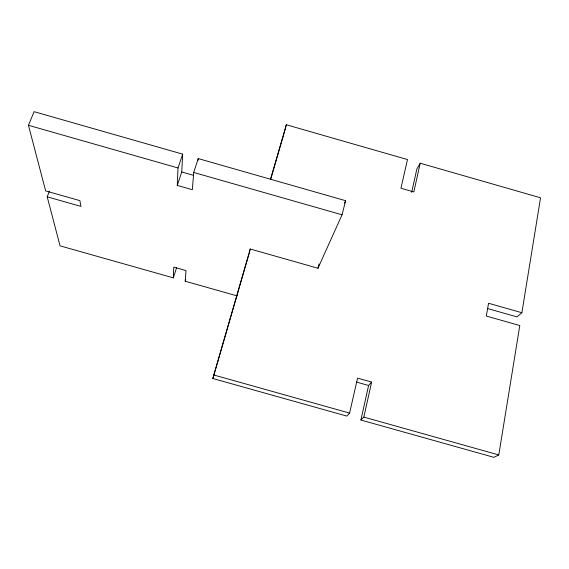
<?xml version="1.0" encoding="UTF-8"?>
<svg xmlns="http://www.w3.org/2000/svg" width="569" height="569" viewBox="0 0 569 569"><rect width="100%" height="100%" fill="white"/><g stroke="black" fill="none" stroke-linecap="round" stroke-linejoin="round"><path stroke-width="0.85" d="M49.411 191.198L47.206 196.831L60.058 245.844L173.325 277.857L173.78 267.124L186.042 270.595L185.209 281.221L237.23 295.923M411.65 192.365L416.835 169.107L420.199 163.211L540.55 197.792L521.88 312.722L488.572 303.256L486.303 316.03L519.796 325.539L498.778 454.944L493.906 457.334L360.895 420.029L363.847 417.091L371.621 382.069L357.574 378.122L349.586 413.087L346.841 416.088L212.849 378.513L250.232 249.002L317.964 268.234L342.047 214.798L345.611 200.701L198.24 158.58L193.702 172.457L192.35 189.705L177.272 185.409L178.019 167.976L182.67 154.135L34.097 111.666L28.45 125.287L45.655 190.914L79.895 200.637L80.976 206.412L47.206 196.831M177.272 185.409L181.753 171.98L182.67 154.135M198.09 160.351L198.24 158.58M360.895 420.029L368.605 385.469L371.621 382.069M420.199 163.211L413.827 191.931L400.939 188.239L407.489 159.562L286.328 124.753L270.467 179.363M249.194 253.241L250.232 249.002M284.891 130.365L286.328 124.753M317.964 268.234L319.045 264.044M212.849 378.513L248.987 254.094M270.602 179.655L284.685 131.162M185.209 281.221L185.707 279.635M173.325 277.857L176.625 267.594M344.529 203.126L345.611 200.701M521.88 312.722L516.979 316.89L487.491 308.512M213.645 374.95L349.586 413.087M363.847 417.091L498.778 454.944M356.386 382.034L368.605 385.469M28.45 125.287L178.019 167.976M193.702 172.457L342.047 214.798M181.753 171.98L193.403 175.302"/></g></svg>
